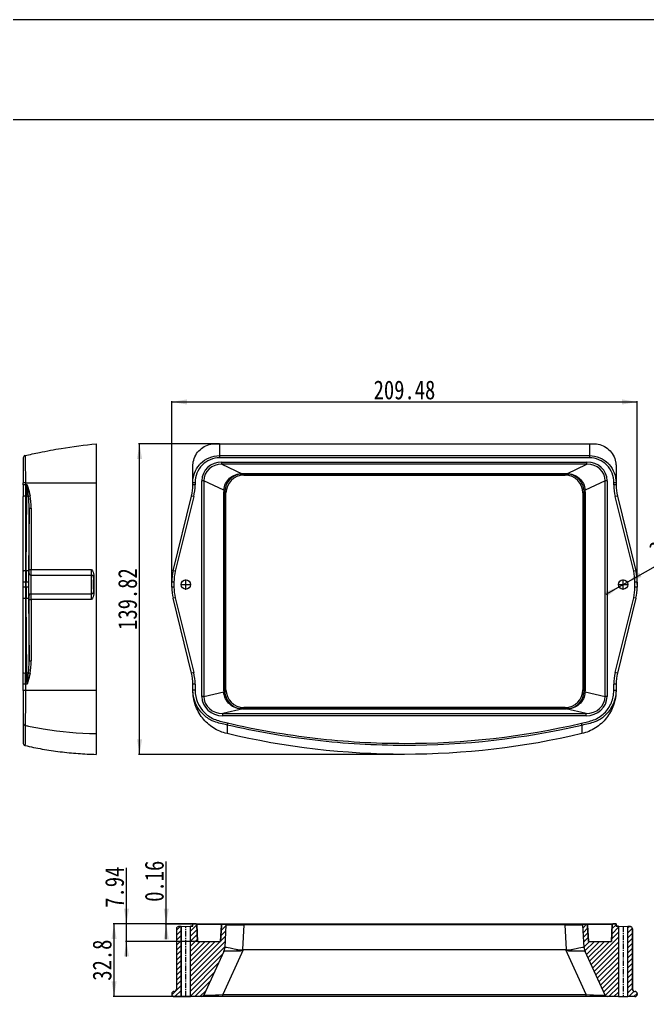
# Model space of a CAD drawing. Header units: millimetres. Extents: x 5476 to 6812, y 642 to 1586.
# Drawn here: x 5708.3 to 5990.8, y 1145.4 to 1586.4 of the extents above; entities that cross this region are included whole.
import ezdxf

# ---------------------------------------------------------------- set-up
doc = ezdxf.new("R2010")
doc.units = ezdxf.units.MM
doc.header["$LTSCALE"] = 0.1
doc.linetypes.add('CENTER', pattern=[0.6, 0.375, -0.075, 0.075, -0.075])
doc.layers.get('0').update_dxf_attribs({"lineweight": 18})
doc.layers.add('ZG02B_00-15KDXF_CONTINUOUS_LINE', color=7, linetype='Continuous', lineweight=18)
doc.layers.add('尺寸标注', color=3, linetype='Continuous', lineweight=9)
doc.styles.get("Standard").update_dxf_attribs({"font": 'txt', "width": 0.8})
doc.dimstyles.new('3.5', dxfattribs={"dimscale": 0.85, "dimtxt": 5, "dimasz": 4, "dimexe": 0.5, "dimexo": 0, "dimgap": 1.2, "dimtad": 1, "dimzin": 0, "dimdsep": 46, "dimtxsty": 'Standard', "dimcen": 0, "dimdle": 8, "dimclrd": 256, "dimclre": 256, "dimclrt": 256, "dimadec": 1, "dimazin": 0, "dimtfac": 1, "dimtmove": 0, "dimatfit": 0, "dimfxl": 0, "dimtolj": 1, "dimtzin": 0, "dimarcsym": 0})
doc.dimstyles.new('ISO-25$3', dxfattribs={"dimscale": 0.85, "dimtxt": 2.5, "dimasz": 2, "dimexe": 0.7, "dimexo": 0, "dimgap": 0.5, "dimtad": 1, "dimtoh": 1, "dimzin": 0, "dimdsep": 46, "dimtxsty": 'Standard', "dimcen": 0, "dimdle": 4, "dimclrd": 256, "dimclre": 256, "dimclrt": 256, "dimadec": 1, "dimazin": 0, "dimtfac": 1, "dimtofl": 0, "dimtmove": 0, "dimatfit": 0, "dimfxl": 0, "dimtolj": 1, "dimtzin": 0, "dimarcsym": 0})

# ---------------------------------------------------------------- blocks, each defined once
blk = doc.blocks.new('*X31')
at = {"layer": '尺寸标注', "linetype": 'Continuous', "ltscale": 20}
for points in [[(5750.79, 1179.43), (5749.65, 1172.63), (5751.92, 1172.63)], [(5750.79, 1146.63), (5749.65, 1153.43), (5751.92, 1153.43)]]:
    blk.add_hatch(color=256, dxfattribs=at).paths.add_polyline_path(points, flags=0)
for p, q in [((5787.75, 1179.43), (5750.36, 1179.43)), ((5750.79, 1146.63), (5750.79, 1179.43)), ((5785.18, 1146.63), (5750.36, 1146.63))]:
    blk.add_line(p, q, dxfattribs=at)
at = {"layer": '尺寸标注', "ltscale": 20, "insert": (5745.43, 1163.03), "char_height": 8.5, "width": 35.3268, "attachment_point": 5, "rotation": 90}
blk.add_mtext('32.8', dxfattribs=at)
blk = doc.blocks.new('*X32')
at = {"layer": '尺寸标注', "linetype": 'Continuous', "ltscale": 20}
for points in [[(5756.37, 1179.43), (5755.24, 1186.23), (5757.5, 1186.23)], [(5756.37, 1171.48), (5755.24, 1164.68), (5757.5, 1164.68)]]:
    blk.add_hatch(color=256, dxfattribs=at).paths.add_polyline_path(points, flags=0)
for p, q in [((5756.37, 1164.68), (5756.37, 1204.64)), ((5787.75, 1179.43), (5755.94, 1179.43)), ((5788.33, 1171.48), (5755.94, 1171.48))]:
    blk.add_line(p, q, dxfattribs=at)
at = {"layer": '尺寸标注', "ltscale": 20, "insert": (5751.01, 1195.86), "char_height": 8.5, "width": 35.1402, "attachment_point": 5, "rotation": 90}
blk.add_mtext('7.94', dxfattribs=at)
blk = doc.blocks.new('*X33')
at = {"layer": '尺寸标注', "linetype": 'Continuous', "ltscale": 20}
for points in [[(5774.26, 1179.43), (5773.13, 1186.23), (5775.4, 1186.23)], [(5774.26, 1179.27), (5773.13, 1172.47), (5775.4, 1172.47)]]:
    blk.add_hatch(color=256, dxfattribs=at).paths.add_polyline_path(points, flags=0)
for p, q in [((5774.26, 1172.47), (5774.26, 1207.39)), ((5787.75, 1179.43), (5773.84, 1179.43)), ((5800.85, 1179.27), (5773.84, 1179.27))]:
    blk.add_line(p, q, dxfattribs=at)
at = {"layer": '尺寸标注', "ltscale": 20, "insert": (5768.91, 1198.56), "char_height": 8.5, "width": 35.3165, "attachment_point": 5, "rotation": 90}
blk.add_mtext('0.16', dxfattribs=at)
blk = doc.blocks.new('*X34')
at = {"layer": '尺寸标注', "linetype": 'Continuous', "ltscale": 20}
for points in [[(5776.73, 1414.32), (5783.53, 1415.45), (5783.53, 1413.18)], [(5986.22, 1414.32), (5979.42, 1415.45), (5979.42, 1413.18)]]:
    blk.add_hatch(color=256, dxfattribs=at).paths.add_polyline_path(points, flags=0)
for p, q in [((5776.73, 1332.11), (5776.73, 1414.74)), ((5776.73, 1414.32), (5986.22, 1414.32)), ((5986.22, 1332.11), (5986.22, 1414.74))]:
    blk.add_line(p, q, dxfattribs=at)
at = {"layer": '尺寸标注', "ltscale": 20, "insert": (5881.47, 1419.67), "char_height": 8.5, "width": 56.7012, "attachment_point": 5}
blk.add_mtext('209.48', dxfattribs=at)
blk = doc.blocks.new('*X35')
at = {"layer": '尺寸标注', "linetype": 'Continuous', "ltscale": 20}
for points in [[(5762.24, 1395.49), (5761.11, 1388.69), (5763.37, 1388.69)], [(5762.24, 1255.67), (5761.11, 1262.47), (5763.37, 1262.47)]]:
    blk.add_hatch(color=256, dxfattribs=at).paths.add_polyline_path(points, flags=0)
for p, q in [((5798.25, 1395.49), (5761.81, 1395.49)), ((5762.24, 1255.67), (5762.24, 1395.49)), ((5881.47, 1255.67), (5761.81, 1255.67))]:
    blk.add_line(p, q, dxfattribs=at)
at = {"layer": '尺寸标注', "ltscale": 20, "insert": (5756.88, 1325.58), "char_height": 8.5, "width": 55.022, "attachment_point": 5, "rotation": 90}
blk.add_mtext('139.82', dxfattribs=at)
blk = doc.blocks.new('*X36')
at = {"layer": '尺寸标注', "linetype": 'Continuous', "ltscale": 20}
for points in [[(5981.69, 1333.15), (5988.16, 1335.53), (5987.04, 1337.5)], [(5978.04, 1331.07), (5972.69, 1326.72), (5971.57, 1328.69)]]:
    blk.add_hatch(color=256, dxfattribs=at).paths.add_polyline_path(points, flags=0)
blk.add_line((6021.03, 1355.53), (5972.13, 1327.71), dxfattribs=at)
at = {"layer": '尺寸标注', "ltscale": 20, "insert": (6005.98, 1353.41), "char_height": 8.5, "width": 56.5146, "attachment_point": 5, "rotation": 29.6355}
blk.add_mtext('2-%%C4.2', dxfattribs=at)

msp = doc.modelspace()

# ---------------------------------------------------------------- hatches: boundary and pattern name
at = {"layer": 'ZG02B_00-15KDXF_CONTINUOUS_LINE', "linetype": 'Continuous'}
h = msp.add_hatch(dxfattribs=at)
h.set_pattern_fill('ANSI31', color=2, scale=0.5, style=0)
edge = h.paths.add_edge_path(flags=0)
edge.add_line((5800.171, 1166.905), (5791.197, 1147.215))
edge.add_ellipse((5790.287, 1147.629), major_axis=(0, 1), ratio=1, start_angle=180, end_angle=245.5)
edge.add_line((5790.287, 1146.629), (5785.179, 1146.629))
edge.add_line((5785.179, 1146.629), (5785.179, 1178.332))
edge.add_line((5785.179, 1178.332), (5786.253, 1178.369))
edge.add_line((5786.253, 1178.369), (5786.253, 1179.427))
edge.add_line((5786.253, 1179.427), (5787.753, 1179.427))
edge.add_line((5787.753, 1179.427), (5788.064, 1179.128))
edge.add_line((5788.064, 1179.128), (5788.331, 1171.484))
edge.add_line((5788.331, 1171.484), (5798.721, 1171.484))
edge.add_line((5798.721, 1171.484), (5799.103, 1178.769))
edge.add_line((5799.103, 1178.769), (5799.629, 1179.269))
edge.add_line((5799.629, 1179.269), (5800.851, 1179.269))
edge.add_ellipse((5800.851, 1178.969), major_axis=(0, 0.3), ratio=1, start_angle=267, end_angle=360)
edge.add_line((5801.15, 1178.953), (5800.614, 1168.717))
edge.add_ellipse((5795.621, 1168.978), major_axis=(0, 5), ratio=1, start_angle=245.5, end_angle=267)
edge = h.paths.add_edge_path(flags=0)
edge.add_line((5981.967, 1178.185), (5983.134, 1178.144))
edge.add_ellipse((5983.099, 1177.145), major_axis=(0, 1), ratio=1, start_angle=270, end_angle=358)
edge.add_line((5984.099, 1177.145), (5984.099, 1149.981))
edge.add_arc((5985.099, 1149.981), 1, 180, 268)
edge.add_line((5985.064, 1148.982), (5985.25, 1148.976))
edge.add_ellipse((5985.215, 1147.976), major_axis=(0, 1), ratio=1, start_angle=270, end_angle=358)
edge.add_line((5986.215, 1147.976), (5986.215, 1147.629))
edge.add_ellipse((5985.215, 1147.629), major_axis=(0, 1), ratio=1, start_angle=180, end_angle=270)
edge.add_line((5985.215, 1146.629), (5981.967, 1146.629))
edge.add_line((5981.967, 1146.629), (5981.967, 1178.185))
edge = h.paths.add_edge_path(flags=0)
edge.add_line((5776.731, 1147.976), (5776.731, 1147.629))
edge.add_arc((5777.731, 1147.629), 1, 180, 270)
edge.add_line((5777.731, 1146.629), (5780.979, 1146.629))
edge.add_line((5780.979, 1146.629), (5780.979, 1178.185))
edge.add_line((5780.979, 1178.185), (5779.812, 1178.144))
edge.add_arc((5779.847, 1177.145), 1, 92, 180)
edge.add_line((5778.847, 1177.145), (5778.847, 1149.981))
edge.add_ellipse((5777.847, 1149.981), major_axis=(0, 1), ratio=1, start_angle=182, end_angle=270)
edge.add_line((5777.882, 1148.982), (5777.696, 1148.976))
edge.add_arc((5777.731, 1147.976), 1, 92, 180)
edge = h.paths.add_edge_path(flags=0)
edge.add_line((5962.096, 1179.269), (5963.318, 1179.269))
edge.add_line((5963.318, 1179.269), (5963.844, 1178.769))
edge.add_line((5963.844, 1178.769), (5964.226, 1171.484))
edge.add_line((5964.226, 1171.484), (5974.616, 1171.484))
edge.add_line((5974.616, 1171.484), (5974.883, 1179.128))
edge.add_line((5974.883, 1179.128), (5975.193, 1179.427))
edge.add_line((5975.193, 1179.427), (5976.693, 1179.427))
edge.add_line((5976.693, 1179.427), (5976.693, 1178.369))
edge.add_line((5976.693, 1178.369), (5977.767, 1178.332))
edge.add_line((5977.767, 1178.332), (5977.767, 1146.629))
edge.add_line((5977.767, 1146.629), (5972.659, 1146.629))
edge.add_ellipse((5972.659, 1147.629), major_axis=(0, 1), ratio=1, start_angle=114.5, end_angle=180)
edge.add_line((5971.749, 1147.215), (5962.776, 1166.905))
edge.add_ellipse((5967.326, 1168.978), major_axis=(0, 5), ratio=1, start_angle=93, end_angle=114.5)
edge.add_line((5962.333, 1168.717), (5961.796, 1178.953))
edge.add_ellipse((5962.096, 1178.969), major_axis=(0, 0.3), ratio=1, start_angle=0, end_angle=93)

# ---------------------------------------------------------------- linework, layer by layer
at = {"color": 7, "linetype": 'Continuous'}
for p, q in [((5476.187, 1586.433), (6812.418, 1586.433)), ((5521.178, 1541.442), (6767.427, 1541.442))]:
    msp.add_line(p, q, dxfattribs=at)
at = {"layer": 'ZG02B_00-15KDXF_CONTINUOUS_LINE', "color": 7, "linetype": 'Continuous'}
for p, q in [((5742.713, 1395.494), (5742.713, 1377.956)), ((5798.253, 1395.491), (5964.693, 1395.491)), ((5798.253, 1395.491), (5798.253, 1393.404)), ((5964.693, 1395.491), (5964.693, 1393.404)), ((5798.253, 1393.404), (5798.253, 1391.585)), ((5798.253, 1391.585), (5798.253, 1390.139)), ((5798.253, 1390.139), (5964.693, 1390.139)), ((5798.253, 1390.139), (5798.253, 1389.165)), ((5964.693, 1393.404), (5964.693, 1391.585)), ((5964.693, 1391.585), (5964.693, 1390.139)), ((5709.915, 1389.165), (5709.915, 1377.956)), ((5964.691, 1389.165), (5798.253, 1389.165)), ((5799.325, 1387.231), (5963.622, 1387.231)), ((5799.325, 1386.253), (5799.325, 1387.231)), ((5799.325, 1386.253), (5808.425, 1382.009)), ((5963.622, 1386.253), (5799.325, 1386.253)), ((5954.522, 1382.009), (5963.622, 1386.253)), ((5963.622, 1386.253), (5963.622, 1387.231)), ((5808.574, 1382.01), (5808.574, 1381.907)), ((5808.574, 1382.01), (5954.373, 1382.01)), ((5808.574, 1381.907), (5809.139, 1381.342)), ((5954.373, 1381.907), (5808.574, 1381.907)), ((5809.139, 1381.341), (5809.139, 1381.342)), ((5809.139, 1381.342), (5953.807, 1381.342)), ((5809.139, 1381.341), (5953.807, 1381.341)), ((5953.807, 1381.342), (5954.373, 1381.907)), ((5953.807, 1381.341), (5953.807, 1381.342)), ((5954.373, 1382.01), (5954.373, 1381.907)), ((5709.915, 1377.001), (5709.915, 1377.956)), ((5709.915, 1377.001), (5709.915, 1371.696)), ((5710.915, 1377.001), (5709.915, 1377.001)), ((5710.915, 1377.956), (5710.915, 1377.001)), ((5710.915, 1377.001), (5710.915, 1371.935)), ((5711.594, 1377.001), (5710.915, 1377.001)), ((5742.713, 1377.956), (5742.713, 1284.459)), ((5786.253, 1377.001), (5786.253, 1377.956)), ((5787.253, 1377.001), (5786.253, 1377.001)), ((5787.253, 1377.956), (5787.253, 1377.001)), ((5790.287, 1281.719), (5790.287, 1378.823)), ((5791.197, 1378.823), (5790.287, 1378.823)), ((5791.197, 1378.823), (5791.197, 1281.719)), ((5800.194, 1374.627), (5791.197, 1378.823)), ((5971.749, 1378.823), (5962.752, 1374.627)), ((5971.749, 1281.719), (5971.749, 1378.823)), ((5972.659, 1378.823), (5971.749, 1378.823)), ((5972.659, 1378.823), (5972.659, 1281.719)), ((5975.693, 1377.001), (5975.693, 1377.956)), ((5976.693, 1377.001), (5975.693, 1377.001)), ((5976.693, 1377.956), (5976.693, 1377.001)), ((5710.915, 1371.935), (5710.915, 1338.309)), ((5711.572, 1371.935), (5710.915, 1371.935)), ((5711.282, 1338.309), (5711.572, 1371.935)), ((5712.289, 1371.857), (5713.006, 1372.018)), ((5777.347, 1338.309), (5785.638, 1371.935)), ((5786.609, 1371.696), (5785.638, 1371.935)), ((5800.171, 1284.222), (5800.171, 1373.889)), ((5800.614, 1373.889), (5800.171, 1373.889)), ((5800.614, 1373.889), (5800.614, 1284.222)), ((5801.15, 1373.353), (5800.614, 1373.889)), ((5801.15, 1284.759), (5801.15, 1373.353)), ((5801.15, 1373.353), (5801.151, 1373.353)), ((5801.151, 1284.759), (5801.151, 1373.353)), ((5962.333, 1373.889), (5961.796, 1373.353)), ((5961.796, 1373.353), (5961.796, 1284.759)), ((5961.796, 1373.353), (5961.796, 1284.759)), ((5961.796, 1373.353), (5961.796, 1373.353)), ((5962.333, 1284.222), (5962.333, 1373.889)), ((5962.776, 1373.889), (5962.333, 1373.889)), ((5962.776, 1373.889), (5962.776, 1284.222)), ((5977.309, 1371.935), (5976.338, 1371.696)), ((5977.309, 1371.935), (5985.6, 1338.309)), ((5709.915, 1338.07), (5709.915, 1371.696)), ((5786.609, 1371.696), (5778.318, 1338.07)), ((5984.629, 1338.07), (5976.338, 1371.696)), ((5712.526, 1366.481), (5712.281, 1338.07)), ((5712.526, 1338.843), (5712.526, 1366.481)), ((5712.526, 1366.481), (5713.526, 1366.481)), ((5713.526, 1366.481), (5713.526, 1338.843)), ((5709.915, 1333.243), (5709.915, 1338.07)), ((5710.915, 1338.309), (5710.915, 1333.243)), ((5710.915, 1338.309), (5711.282, 1338.309)), ((5712.45, 1337.343), (5712.474, 1337.343)), ((5712.526, 1338.843), (5713.526, 1338.843)), ((5713.526, 1338.843), (5740.689, 1338.843)), ((5778.318, 1338.07), (5777.347, 1338.309)), ((5985.6, 1338.309), (5984.629, 1338.07)), ((5709.915, 1330.978), (5709.915, 1333.243)), ((5710.915, 1333.243), (5709.915, 1333.243)), ((5710.915, 1333.243), (5710.915, 1330.978)), ((5711.262, 1333.243), (5710.915, 1333.243)), ((5711.262, 1330.978), (5711.262, 1333.243)), ((5712.261, 1333.243), (5711.262, 1333.243)), ((5712.261, 1333.243), (5712.261, 1330.978)), ((5713.45, 1336.343), (5740.543, 1336.343)), ((5740.543, 1336.343), (5740.567, 1336.343)), ((5741.566, 1335.343), (5741.543, 1335.343)), ((5741.655, 1336.429), (5741.655, 1327.792)), ((5776.731, 1330.978), (5776.731, 1333.243)), ((5777.731, 1333.243), (5776.731, 1333.243)), ((5777.731, 1333.243), (5777.731, 1330.978)), ((5985.215, 1330.978), (5985.215, 1333.243)), ((5986.215, 1333.243), (5985.215, 1333.243)), ((5986.215, 1333.243), (5986.215, 1330.978)), ((5709.915, 1326.151), (5709.915, 1330.978)), ((5710.915, 1330.978), (5709.915, 1330.978)), ((5710.915, 1330.978), (5710.915, 1325.912)), ((5710.915, 1330.978), (5711.262, 1330.978)), ((5712.261, 1330.978), (5711.262, 1330.978)), ((5713.45, 1327.879), (5740.543, 1327.879)), ((5740.567, 1327.879), (5740.543, 1327.879)), ((5741.543, 1328.879), (5741.566, 1328.879)), ((5777.731, 1330.978), (5776.731, 1330.978)), ((5986.215, 1330.978), (5985.215, 1330.978)), ((5709.915, 1292.526), (5709.915, 1326.151)), ((5710.915, 1325.912), (5710.915, 1292.286)), ((5711.282, 1325.912), (5710.915, 1325.912)), ((5711.572, 1292.286), (5711.282, 1325.912)), ((5712.281, 1326.151), (5712.526, 1297.74)), ((5712.474, 1326.879), (5712.45, 1326.879)), ((5712.526, 1297.74), (5712.526, 1325.379)), ((5712.526, 1325.379), (5713.526, 1325.379)), ((5740.689, 1325.379), (5713.526, 1325.379)), ((5713.526, 1325.379), (5713.526, 1297.74)), ((5778.318, 1326.151), (5777.347, 1325.912)), ((5785.638, 1292.286), (5777.347, 1325.912)), ((5778.318, 1326.151), (5786.609, 1292.526)), ((5976.338, 1292.526), (5984.629, 1326.151)), ((5985.6, 1325.912), (5977.309, 1292.286)), ((5985.6, 1325.912), (5984.629, 1326.151)), ((5712.526, 1297.74), (5713.526, 1297.74)), ((5709.915, 1287.22), (5709.915, 1292.526)), ((5712.289, 1292.365), (5713.006, 1292.204)), ((5786.609, 1292.526), (5785.638, 1292.286)), ((5977.309, 1292.286), (5976.338, 1292.526)), ((5710.915, 1287.22), (5710.915, 1292.286)), ((5710.915, 1292.286), (5711.572, 1292.286)), ((5709.915, 1284.459), (5709.915, 1287.22)), ((5710.915, 1287.22), (5709.915, 1287.22)), ((5709.915, 1284.459), (5709.915, 1269.676)), ((5710.915, 1287.22), (5710.915, 1284.459)), ((5711.594, 1287.22), (5710.915, 1287.22)), ((5742.713, 1284.459), (5742.713, 1264.997)), ((5786.253, 1284.576), (5786.253, 1287.22)), ((5787.253, 1287.22), (5786.253, 1287.22)), ((5787.253, 1287.22), (5787.253, 1284.576)), ((5791.197, 1281.719), (5800.179, 1283.79)), ((5800.614, 1284.222), (5800.171, 1284.222)), ((5800.614, 1284.222), (5801.15, 1284.759)), ((5801.15, 1284.759), (5801.151, 1284.759)), ((5961.796, 1284.759), (5962.333, 1284.222)), ((5961.796, 1284.759), (5961.796, 1284.759)), ((5962.776, 1284.222), (5962.333, 1284.222)), ((5962.768, 1283.79), (5971.749, 1281.719)), ((5975.693, 1284.459), (5975.693, 1287.22)), ((5976.693, 1287.22), (5975.693, 1287.22)), ((5976.693, 1287.22), (5976.693, 1284.459)), ((5791.197, 1281.719), (5790.287, 1281.719)), ((5972.659, 1281.719), (5971.749, 1281.719)), ((5808.915, 1276.17), (5799.749, 1274.056)), ((5809.139, 1276.77), (5808.557, 1276.187)), ((5808.915, 1276.191), (5954.031, 1276.191)), ((5808.915, 1276.191), (5808.915, 1276.17)), ((5954.031, 1276.17), (5808.915, 1276.17)), ((5953.807, 1276.77), (5809.139, 1276.77)), ((5953.807, 1276.77), (5809.139, 1276.77)), ((5809.139, 1276.77), (5809.139, 1276.77)), ((5954.39, 1276.187), (5953.807, 1276.77)), ((5953.807, 1276.77), (5953.807, 1276.77)), ((5954.031, 1276.191), (5954.031, 1276.17)), ((5963.198, 1274.056), (5954.031, 1276.17)), ((5799.749, 1274.056), (5963.198, 1274.056)), ((5799.749, 1273.062), (5799.749, 1274.056)), ((5963.198, 1273.062), (5799.749, 1273.062)), ((5963.198, 1273.062), (5963.198, 1274.056)), ((5709.915, 1269.676), (5709.915, 1260.621)), ((5801.642, 1268.88), (5801.642, 1268.547)), ((5801.642, 1268.547), (5801.642, 1267.141)), ((5801.642, 1267.141), (5801.642, 1264.997)), ((5961.304, 1268.724), (5961.304, 1268.399)), ((5961.304, 1268.399), (5961.304, 1267.14)), ((5961.304, 1267.14), (5961.304, 1264.997)), ((5742.713, 1264.997), (5742.713, 1255.669)), ((5780.979, 1178.185), (5779.812, 1178.144)), ((5780.979, 1178.185), (5779.812, 1178.144)), ((5780.979, 1178.185), (5785.179, 1178.332)), ((5780.979, 1178.185), (5780.979, 1146.629)), ((5780.979, 1146.629), (5780.979, 1178.185)), ((5786.253, 1178.369), (5785.179, 1178.332)), ((5785.179, 1178.332), (5786.253, 1178.369)), ((5785.179, 1146.629), (5785.179, 1178.332)), ((5785.179, 1146.629), (5785.179, 1178.332)), ((5786.253, 1178.369), (5786.253, 1179.427)), ((5787.753, 1179.427), (5786.253, 1179.427)), ((5786.253, 1178.369), (5786.253, 1179.427)), ((5786.253, 1179.427), (5787.753, 1179.427)), ((5788.064, 1179.128), (5787.753, 1179.427)), ((5787.753, 1179.427), (5788.064, 1179.128)), ((5788.331, 1171.484), (5788.064, 1179.128)), ((5788.064, 1179.128), (5788.331, 1171.484)), ((5799.103, 1178.769), (5798.721, 1171.484)), ((5798.721, 1171.484), (5799.103, 1178.769)), ((5799.629, 1179.269), (5799.103, 1178.769)), ((5799.103, 1178.769), (5799.629, 1179.269)), ((5800.851, 1179.269), (5799.629, 1179.269)), ((5799.629, 1179.269), (5800.851, 1179.269)), ((5801.15, 1178.953), (5800.614, 1168.717)), ((5801.15, 1178.953), (5800.614, 1168.717)), ((5800.851, 1179.269), (5809.139, 1179.269)), ((5809.139, 1178.953), (5808.557, 1167.834)), ((5809.139, 1179.269), (5809.139, 1178.953)), ((5809.139, 1179.269), (5953.807, 1179.269)), ((5953.807, 1178.953), (5809.139, 1178.953)), ((5953.807, 1179.269), (5953.807, 1178.953)), ((5953.807, 1179.269), (5962.096, 1179.269)), ((5954.39, 1167.834), (5953.807, 1178.953)), ((5962.333, 1168.717), (5961.796, 1178.953)), ((5962.333, 1168.717), (5961.796, 1178.953)), ((5963.318, 1179.269), (5962.096, 1179.269)), ((5962.096, 1179.269), (5963.318, 1179.269)), ((5963.844, 1178.769), (5963.318, 1179.269)), ((5963.318, 1179.269), (5963.844, 1178.769)), ((5964.226, 1171.484), (5963.844, 1178.769)), ((5963.844, 1178.769), (5964.226, 1171.484)), ((5974.883, 1179.128), (5974.616, 1171.484)), ((5974.616, 1171.484), (5974.883, 1179.128)), ((5975.193, 1179.427), (5974.883, 1179.128)), ((5974.883, 1179.128), (5975.193, 1179.427)), ((5976.693, 1179.427), (5975.193, 1179.427)), ((5975.193, 1179.427), (5976.693, 1179.427)), ((5976.693, 1179.427), (5976.693, 1178.369)), ((5976.693, 1179.427), (5976.693, 1178.369)), ((5977.767, 1178.332), (5976.693, 1178.369)), ((5976.693, 1178.369), (5977.767, 1178.332)), ((5977.767, 1178.332), (5977.767, 1146.629)), ((5977.767, 1178.332), (5981.967, 1178.185)), ((5977.767, 1178.332), (5977.767, 1146.629)), ((5983.134, 1178.144), (5981.967, 1178.185)), ((5981.967, 1146.629), (5981.967, 1178.185)), ((5981.967, 1178.185), (5983.134, 1178.144)), ((5981.967, 1146.629), (5981.967, 1178.185)), ((5778.847, 1177.145), (5778.847, 1149.981)), ((5778.847, 1177.145), (5778.847, 1149.981)), ((5984.099, 1149.981), (5984.099, 1177.145)), ((5984.099, 1177.145), (5984.099, 1149.981)), ((5788.331, 1171.484), (5798.721, 1171.484)), ((5788.331, 1171.484), (5798.721, 1171.484)), ((5964.226, 1171.484), (5974.616, 1171.484)), ((5964.226, 1171.484), (5974.616, 1171.484)), ((5800.171, 1166.905), (5791.197, 1147.215)), ((5800.171, 1166.905), (5791.197, 1147.215)), ((5808.915, 1167.638), (5799.749, 1147.525)), ((5808.915, 1167.899), (5954.031, 1167.899)), ((5808.915, 1167.899), (5808.915, 1167.638)), ((5954.031, 1167.638), (5808.915, 1167.638)), ((5954.031, 1167.899), (5954.031, 1167.638)), ((5963.198, 1147.525), (5954.031, 1167.638)), ((5971.749, 1147.215), (5962.776, 1166.905)), ((5971.749, 1147.215), (5962.776, 1166.905)), ((5776.731, 1147.976), (5776.731, 1147.629)), ((5776.731, 1147.976), (5776.731, 1147.629)), ((5777.696, 1148.976), (5777.882, 1148.982)), ((5777.882, 1148.982), (5777.696, 1148.976)), ((5799.749, 1147.525), (5963.198, 1147.525)), ((5799.749, 1146.629), (5799.749, 1147.525)), ((5963.198, 1146.629), (5963.198, 1147.525)), ((5985.064, 1148.982), (5985.25, 1148.976)), ((5985.064, 1148.982), (5985.25, 1148.976)), ((5986.215, 1147.629), (5986.215, 1147.976)), ((5986.215, 1147.976), (5986.215, 1147.629)), ((5780.979, 1146.629), (5777.731, 1146.629)), ((5777.731, 1146.629), (5780.979, 1146.629)), ((5780.979, 1146.629), (5785.179, 1146.629)), ((5790.287, 1146.629), (5785.179, 1146.629)), ((5790.287, 1146.629), (5785.179, 1146.629)), ((5799.749, 1146.629), (5790.287, 1146.629)), ((5963.198, 1146.629), (5799.749, 1146.629)), ((5972.659, 1146.629), (5963.198, 1146.629)), ((5977.767, 1146.629), (5972.659, 1146.629)), ((5977.767, 1146.629), (5972.659, 1146.629)), ((5977.767, 1146.629), (5981.967, 1146.629)), ((5985.215, 1146.629), (5981.967, 1146.629)), ((5985.215, 1146.629), (5981.967, 1146.629))]:
    msp.add_line(p, q, dxfattribs=at)
at = {"layer": 'ZG02B_00-15KDXF_CONTINUOUS_LINE', "color": 1, "linetype": 'CENTER', "ltscale": 21.336}
for p, q in [((5780.769, 1332.111), (5785.389, 1332.111)), ((5783.079, 1329.801), (5783.079, 1334.421)), ((5977.557, 1332.111), (5982.177, 1332.111)), ((5979.867, 1329.801), (5979.867, 1334.421))]:
    msp.add_line(p, q, dxfattribs=at)
at = {"layer": 'ZG02B_00-15KDXF_CONTINUOUS_LINE', "color": 1, "linetype": 'CENTER', "ltscale": 64.270454}
for p, q in [((5783.079, 1146.629), (5783.079, 1178.259)), ((5979.867, 1178.259), (5979.867, 1146.629))]:
    msp.add_line(p, q, dxfattribs=at)
at = {"layer": 'ZG02B_00-15KDXF_CONTINUOUS_LINE', "color": 7, "linetype": 'Continuous'}
for centre in [(5783.079, 1332.111), (5979.867, 1332.111)]:
    msp.add_circle(centre, 2.1, dxfattribs=at)
for centre, radius, start, end in [((5765.093, 1377.001), 21.16, 346.14858, 360), ((5765.093, 1377.001), 22.16, 346.14858, 0), ((5997.853, 1377.001), 22.16, 180, 193.85142), ((5997.853, 1377.001), 21.16, 180, 193.85142), ((5797.891, 1333.243), 21.16, 166.14858, 180), ((5797.891, 1333.243), 20.16, 166.14858, 180), ((5965.055, 1333.243), 20.16, 0, 13.85142), ((5965.055, 1333.243), 21.16, 0, 13.85142), ((5797.891, 1330.978), 21.16, 180, 193.85142), ((5797.891, 1330.978), 20.16, 180, 193.85142), ((5965.055, 1330.978), 20.16, 346.14858, 0), ((5965.055, 1330.978), 21.16, 346.14858, 0), ((5765.093, 1287.22), 22.16, 0, 13.85142), ((5997.853, 1287.22), 22.16, 166.14858, 180), ((5765.093, 1287.22), 21.16, 0, 13.85142), ((5997.853, 1287.22), 21.16, 166.14858, 180), ((5710.915, 1260.625), 1, 180.00001, 256.94014), ((5779.847, 1177.145), 1, 92, 180), ((5779.847, 1177.145), 1, 92, 180), ((5800.851, 1178.969), 0.3, 357, 90), ((5800.851, 1178.969), 0.3, 357, 90), ((5962.096, 1178.969), 0.3, 90, 183), ((5962.096, 1178.969), 0.3, 90, 183), ((5983.099, 1177.145), 1, 0, 88), ((5983.099, 1177.145), 1, 0, 88), ((5795.621, 1168.978), 5, 335.5, 357), ((5795.621, 1168.978), 5, 335.5, 357), ((5967.326, 1168.978), 5, 183, 204.5), ((5967.326, 1168.978), 5, 183, 204.5), ((5777.731, 1147.976), 1, 92, 180), ((5777.731, 1147.976), 1, 92, 180), ((5777.731, 1147.629), 1, 180, 270), ((5777.731, 1147.629), 1, 180, 270), ((5777.847, 1149.981), 1, 272, 0), ((5777.847, 1149.981), 1, 272, 0), ((5790.287, 1147.629), 1, 270, 335.5), ((5790.287, 1147.629), 1, 270, 335.5), ((5972.659, 1147.629), 1, 204.5, 270), ((5972.659, 1147.629), 1, 204.5, 270), ((5985.099, 1149.981), 1, 180, 268), ((5985.099, 1149.981), 1, 180, 268), ((5985.215, 1147.629), 1, 270, 360), ((5985.215, 1147.629), 1, 270, 360), ((5985.215, 1147.976), 1, 0, 88), ((5985.215, 1147.976), 1, 0, 88)]:
    msp.add_arc(centre, radius, start, end, dxfattribs=at)
for centre, major_axis, ratio, start_param, end_param in [((5800.178, 1378.03), (-9.13, 4.258), 0.8934033, 5.1935308, 6.6780004), ((5800.178, 1378.03), (-8.32, 3.881), 0.8714185, 5.1935308, 6.6780004), ((5962.769, 1378.03), (9.13, 4.258), 0.8934033, 5.8883703, 7.3728398), ((5962.769, 1378.03), (8.32, 3.881), 0.8714185, 5.8883703, 7.3728398), ((5809.162, 1373.33), (-5.674, 5.674), 0.9970604, 5.4991567, 7.0672139), ((5812.87, 1364.732), (-8.22, 16.377), 0.6698454, 5.9588295, 5.9702997), ((5808.425, 1386.899), (-0.076, 4.999), 0.0717043, 2.9316046, 3.0885), ((5812.87, 1369.623), (-6.422, 11.77), 0.5480507, 5.9915099, 6.0029801), ((5953.785, 1373.33), (5.674, 5.674), 0.9970604, 5.4991567, 7.0672139), ((5950.077, 1364.732), (8.22, 16.377), 0.6698415, 0.3128799, 0.3243501), ((5950.077, 1369.623), (6.422, 11.77), 0.5480519, 0.2802065, 0.2916767), ((5954.522, 1386.899), (0.076, 4.999), 0.0717043, 3.1946854, 3.3515807), ((5710.82, 1377.001), (0, 21.16), 0.0365711, 4.4706361, 4.712389), ((5710.915, 1371.696), (1, 0), 0.2394049, 1.5707963, 3.1415927), ((5711.572, 1371.696), (1, -0.009), 0.2393965, 0.7727276, 1.5728577), ((5711.524, 1366.198), (-0.07, -8.115), 0.1232294, 1.6067488, 2.3435239), ((5711.524, 1366.198), (-0.072, -8.354), 0.2393965, 1.6067488, 2.3435239), ((5814.88, 1372.162), (-13.731, 6.281), 0.8398862, 0.3098891, 0.3668001), ((5795.645, 1374.627), (-4.99, 0.324), 0.140626, 3.1973958, 3.5737772), ((5810.33, 1372.162), (-9.126, 4.386), 0.7602663, 0.2948198, 0.3517308), ((5967.302, 1374.627), (4.99, 0.324), 0.140626, 2.7094081, 3.0857895), ((5952.617, 1372.162), (9.126, 4.386), 0.7602663, 5.9314545, 5.9883655), ((5948.067, 1372.162), (13.731, 6.281), 0.8398862, 5.9163852, 5.9732962), ((5710.915, 1338.07), (1, 0), 0.2394049, 1.5707963, 3.1415927), ((5711.966, 1333.243), (0, 21.16), 0.0332704, 1.3290435, 1.5707963), ((5711.282, 1338.07), (1, -0.009), 0.2393965, 0.0359524, 1.5728577), ((5712.965, 1333.243), (0, 20.16), 0.0349208, 1.3290435, 1.5707963), ((5712.45, 1332.111), (0, 5.232), 0.0349208, 0.3787583, 2.8406872), ((5712.45, 1332.111), (0, 5.232), 0.0349208, 0, 0.3787583), ((5713.45, 1337.343), (0, -1), 0.9993908, 4.712389, 6.2831853), ((5712.474, 1338.843), (0, 1.5), 0.0349208, 3.1415927, 4.712389), ((5713.473, 1337.343), (0, -1), 0.9993908, 4.712389, 6.2831853), ((5713.473, 1338.843), (0, 2.5), 0.0209525, 3.1415927, 4.712389), ((5740.567, 1338.843), (0, 2.5), 0.0488891, 3.1415927, 4.712389), ((5713.45, 1332.111), (0, 4.232), 0.0431724, 0, 3.1415927), ((5740.543, 1332.111), (0, 4.232), 0.0266692, 0, 3.1415927), ((5740.543, 1335.343), (0, 1), 0.9993908, 4.712389, 6.2831853), ((5740.567, 1335.343), (0, 1), 0.9993908, 4.712389, 6.2831853), ((5741.543, 1332.111), (0, 3.232), 0.0349208, 0.1673385, 2.9192752), ((5741.543, 1332.111), (0, 3.232), 0.0349208, 0, 0.1673394), ((5741.566, 1338.843), (0, 3.5), 0.0349208, 3.1415927, 3.9515489), ((5711.966, 1330.978), (0, 21.16), 0.0332704, 1.5707963, 1.8125492), ((5712.965, 1330.978), (0, 20.16), 0.0349208, 1.5707963, 1.8125492), ((5713.45, 1326.879), (0, 1), 0.9993908, 0, 1.5707963), ((5713.473, 1326.879), (0, 1), 0.9993908, 0, 1.5707963), ((5713.473, 1325.379), (0, 2.5), 0.0209525, 4.712389, 6.2831853), ((5740.543, 1328.879), (0, -1), 0.9993908, 0, 1.5707963), ((5740.567, 1328.879), (0, -1), 0.9993908, 0, 1.5707963), ((5740.567, 1325.379), (0, 2.5), 0.0488891, 4.712389, 6.2831853), ((5741.543, 1332.111), (0, 3.232), 0.0349208, 2.9192766, 3.1415927), ((5741.566, 1325.379), (0, 3.5), 0.0349208, 5.4732291, 6.2831853), ((5710.915, 1326.151), (1, 0), 0.2394049, 3.1415927, 4.712389), ((5711.282, 1326.151), (1, 0.009), 0.2393965, 4.7103276, 6.2472329), ((5712.45, 1332.111), (0, 5.232), 0.0349208, 2.8406872, 3.1415927), ((5712.474, 1325.379), (0, 1.5), 0.0349208, 4.712389, 6.2831853), ((5711.524, 1298.023), (-0.07, 8.115), 0.1232294, 3.9396614, 4.6764365), ((5711.524, 1298.023), (0.072, -8.354), 0.2393965, 0.7980688, 1.5348439), ((5710.915, 1292.526), (1, 0), 0.2394049, 3.1415927, 4.712389), ((5711.572, 1292.526), (1, 0.009), 0.2393965, 4.7103276, 5.5104578), ((5710.82, 1287.22), (0, 21.16), 0.0365711, 4.712389, 4.9541418), ((5814.88, 1285.95), (13.731, 6.281), 0.8398863, 2.7747923, 2.8080765), ((5795.629, 1283.79), (4.996, 0.189), 0.0825809, 5.8540172, 6.2289296), ((5810.33, 1285.95), (9.126, 4.386), 0.7602663, 2.7898619, 2.8231461), ((5809.162, 1284.782), (5.674, 5.674), 0.9970604, 2.357564, 3.9256213), ((5953.785, 1284.782), (-5.674, 5.674), 0.9970604, 2.357564, 3.9256213), ((5952.617, 1285.95), (-9.126, 4.386), 0.7602663, 3.4600392, 3.4933234), ((5967.318, 1283.79), (-4.996, 0.189), 0.0825809, 0.0542557, 0.4291682), ((5948.067, 1285.95), (-13.731, 6.281), 0.8398863, 3.4751089, 3.5083932), ((5800.178, 1282.111), (-9.682, -2.233), 0.9058278, 6.0772361, 7.6046716), ((5800.178, 1282.111), (8.799, 2.029), 0.8859519, 2.9356435, 4.4630789), ((5962.769, 1282.111), (-8.799, 2.029), 0.8859519, 1.8201064, 3.3475419), ((5962.769, 1282.111), (9.682, -2.233), 0.9058278, 4.961699, 6.4891345), ((5696.49, 1263.191), (113.328, 12.899), 0.0142623, 0.124655, 0.1476984), ((5808.557, 1271.194), (-0.089, 4.999), 0.3210143, 6.1625643, 6.2278965), ((5696.49, 1258.197), (112.845, 17.927), 0.0115214, 0.0844017, 0.1074451), ((6066.457, 1263.191), (-113.328, 12.899), 0.0142623, 6.135487, 6.1585303), ((6066.457, 1258.197), (-112.845, 17.927), 0.0115214, 6.1757402, 6.1987836), ((5954.39, 1271.194), (0.089, 4.999), 0.3210143, 0.0552888, 0.120621), ((5809.162, 1178.969), (-8.012, -0.016), 0.0019541, 0, 1.567951), ((5953.785, 1178.969), (8.012, -0.016), 0.0019541, 4.7152343, 6.2831853), ((5810.33, 1201.255), (-9.716, -32.54), 0.0018128, 6.2757066, 6.3089908), ((5696.49, 919.845), (-112.709, -247.996), 0.0477115, 3.1632731, 3.1863164), ((5808.557, 1168.095), (-1.605, 4.735), 0.0168236, 1.6203819, 1.6857141), ((5696.49, 920.106), (-112.61, -247.518), 0.0294123, 3.1632658, 3.1863091), ((6066.457, 919.845), (112.709, -247.997), 0.0477115, 3.0968689, 3.1199122), ((6066.457, 920.106), (112.61, -247.519), 0.0294123, 3.0968762, 3.1199195), ((5954.39, 1168.095), (1.605, 4.735), 0.0168236, 4.5974712, 4.6628034), ((5967.318, 1168.996), (4.55, 2.073), 0.9958735, 2.7666802, 3.1415927), ((5952.617, 1201.255), (9.716, -32.54), 0.0018128, 6.2573798, 6.290664), ((5800.178, 1147.629), (-8.981, -0.415), 0.0094235, 6.2783534, 7.8057889), ((5962.769, 1147.629), (8.981, -0.415), 0.0094235, 4.7605817, 6.2880172)]:
    msp.add_ellipse(centre, major_axis=major_axis, ratio=ratio, start_param=start_param, end_param=end_param, dxfattribs=at)
msp.add_ellipse((5741.544, 1332.111), major_axis=(0, 2.1), ratio=0.0349208, dxfattribs=at)
for points, degree in [([(5727.024, 1393.404), (5732.23, 1394.265), (5737.463, 1394.961), (5742.713, 1395.491)], 3), ([(5710.686, 1390.139), (5710.251, 1390.036), (5709.915, 1389.612), (5709.915, 1389.165)], 3), ([(5710.686, 1390.139), (5712.864, 1390.65), (5715.05, 1391.132), (5717.241, 1391.585)], 3), ([(5717.241, 1391.585), (5720.489, 1392.256), (5723.751, 1392.862), (5727.024, 1393.404)], 3), ([(5964.693, 1390.139), (5964.693, 1390.036), (5964.692, 1389.612), (5964.691, 1389.165)], 3), ([(5786.253, 1377.956), (5786.253, 1380.872), (5787.306, 1383.817), (5789.211, 1386.029)], 3), ([(5973.625, 1386.156), (5975.616, 1383.921), (5976.693, 1380.968), (5976.693, 1377.956)], 3), ([(5710.915, 1377.956), (5710.391, 1377.956), (5709.915, 1377.956), (5709.915, 1377.956)], 3), ([(5710.915, 1377.956), (5721.514, 1377.956), (5732.113, 1377.956), (5742.713, 1377.956)], 3), ([(5787.253, 1377.956), (5786.73, 1377.956), (5786.254, 1377.956), (5786.253, 1377.956)], 3), ([(5976.693, 1377.956), (5976.693, 1377.956), (5976.217, 1377.956), (5975.693, 1377.956)], 3), ([(5740.689, 1338.843), (5741.158, 1338.1), (5741.655, 1337.32), (5741.655, 1336.429)], 3), ([(5741.655, 1327.792), (5741.655, 1326.902), (5741.158, 1326.121), (5740.689, 1325.379)], 3), ([(5710.915, 1284.459), (5710.391, 1284.459), (5709.915, 1284.459), (5709.915, 1284.459)], 3), ([(5742.713, 1284.459), (5732.113, 1284.459), (5721.514, 1284.459), (5710.915, 1284.459)], 3), ([(5787.253, 1284.576), (5786.73, 1284.576), (5786.254, 1284.576), (5786.253, 1284.576)], 3), ([(5976.693, 1284.459), (5976.693, 1284.459), (5976.217, 1284.459), (5975.693, 1284.459)], 3), ([(5709.915, 1269.676), (5709.915, 1269.234), (5710.262, 1268.816), (5710.705, 1268.724)], 3), ([(5710.705, 1268.724), (5710.697, 1262.705), (5710.693, 1259.65), (5710.692, 1259.651)], 3), ([(5710.705, 1268.724), (5711.208, 1268.613), (5711.711, 1268.505), (5712.215, 1268.399)], 3), ([(5712.215, 1268.399), (5714.438, 1267.932), (5716.672, 1267.512), (5718.913, 1267.14)], 3), ([(5718.913, 1267.14), (5726.778, 1265.835), (5734.741, 1265.117), (5742.713, 1264.997)], 3), ([(5961.081, 1269.676), (5961.184, 1269.234), (5961.283, 1268.816), (5961.304, 1268.724)], 3), ([(5961.304, 1264.997), (5935.176, 1258.807), (5881.473, 1252.532), (5827.771, 1258.807), (5801.642, 1264.997)], 3), ([(5801.988, 1179.427), (5802.026, 1179.269)], 1), ([(5960.959, 1179.427), (5960.921, 1179.269)], 1), ([(5960.959, 1179.427), (5963.971, 1179.427), (5969.281, 1179.427), (5973.125, 1179.427), (5975.196, 1179.427), (5975.193, 1179.427)], 2)]:
    msp.add_open_spline(points, degree=degree, dxfattribs=at)
for points, degree, knots in [([(5786.253, 1377.956), (5786.253, 1379.008), (5786.252, 1380.586), (5786.252, 1382.689), (5786.257, 1384.004), (5786.247, 1385.056), (5786.252, 1386.108), (5786.456, 1387.943), (5787.373, 1390.444), (5789.353, 1392.948), (5792.003, 1394.725), (5794.569, 1395.461), (5796.676, 1395.494), (5797.727, 1395.491), (5798.253, 1395.491)], 3, [0, 0, 0, 0, 19836.7345879, 29755.1018819, 39673.4691758, 44632.6528228, 49591.8364698, 59510.2037638, 79346.9383517, 99183.6729396, 119020.4075275, 138857.1421155, 148775.5094094, 158693.8767034, 158693.8767034, 158693.8767034, 158693.8767034]), ([(5964.693, 1395.491), (5965.219, 1395.491), (5966.271, 1395.494), (5968.378, 1395.461), (5970.943, 1394.725), (5973.593, 1392.948), (5975.574, 1390.444), (5976.491, 1387.943), (5976.694, 1386.108), (5976.7, 1385.056), (5976.69, 1384.004), (5976.695, 1382.689), (5976.694, 1380.586), (5976.693, 1379.008), (5976.693, 1377.956)], 3, [0, 0, 0, 0, 10257.3058656, 20514.6117312, 41029.2234624, 61543.8351936, 82058.4469248, 102573.058656, 112830.3645216, 117959.0174544, 123087.6703872, 133344.9762528, 143602.2821184, 164116.8938496, 164116.8938496, 164116.8938496, 164116.8938496]), ([(5710.686, 1390.139), (5710.697, 1390.132), (5710.704, 1388.839), (5710.819, 1384.286), (5710.915, 1381.154), (5710.915, 1377.956)], 3, [0, 0, 0, 0, 16079.7933708, 16079.7933708, 32159.5867416, 32159.5867416, 32159.5867416, 32159.5867416]), ([(5789.211, 1386.029), (5789.368, 1386.211), (5789.531, 1386.388), (5791.912, 1388.818), (5795.055, 1390.132), (5798.253, 1390.139)], 3, [0, 0, 0, 0, 5028.2032423, 5028.2032423, 71130.4056056, 71130.4056056, 71130.4056056, 71130.4056056]), ([(5964.693, 1390.139), (5967.884, 1390.132), (5971.012, 1388.839), (5973.375, 1386.43), (5973.502, 1386.294), (5973.625, 1386.156)], 3, [0, 0, 0, 0, 69406.6232299, 69406.6232299, 73448.4979317, 73448.4979317, 73448.4979317, 73448.4979317]), ([(5798.253, 1389.165), (5795.315, 1389.156), (5792.433, 1387.949), (5788.378, 1383.789), (5787.253, 1380.893), (5787.253, 1377.956)], 3, [0, 0, 0, 0, 54185.8232822, 54185.8232822, 108371.6465644, 108371.6465644, 108371.6465644, 108371.6465644]), ([(5975.693, 1377.956), (5975.693, 1380.897), (5974.593, 1383.759), (5970.502, 1387.966), (5967.633, 1389.157), (5964.691, 1389.165)], 3, [0, 0, 0, 0, 56024.9303287, 56024.9303287, 112049.8606575, 112049.8606575, 112049.8606575, 112049.8606575]), ([(5800.194, 1374.627), (5800.308, 1376.67), (5801.272, 1378.632), (5803.562, 1380.656), (5804.456, 1381.18), (5806.384, 1381.87), (5807.399, 1382.032), (5808.425, 1382.009)], 3, [0, 0, 0, 0, 29021.0998528, 29021.0998528, 43531.6497792, 43531.6497792, 58042.1997056, 58042.1997056, 58042.1997056, 58042.1997056]), ([(5808.482, 1381.907), (5807.469, 1381.891), (5806.501, 1381.678), (5804.675, 1380.909), (5803.831, 1380.352), (5801.676, 1378.274), (5800.764, 1376.327), (5800.629, 1374.343)], 3, [0, 0, 0, 0, 14512.2581111, 14512.2581111, 29024.5162221, 29024.5162221, 58049.0324442, 58049.0324442, 58049.0324442, 58049.0324442]), ([(5962.318, 1374.343), (5962.183, 1376.327), (5961.275, 1378.27), (5959.118, 1380.351), (5958.271, 1380.909), (5956.455, 1381.674), (5955.476, 1381.891), (5954.465, 1381.907)], 3, [0, 0, 0, 0, 29870.773028, 29870.773028, 44806.159542, 44806.159542, 59741.546056, 59741.546056, 59741.546056, 59741.546056]), ([(5954.522, 1382.009), (5955.546, 1382.032), (5956.576, 1381.866), (5958.488, 1381.18), (5959.389, 1380.653), (5961.676, 1378.63), (5962.639, 1376.67), (5962.752, 1374.627)], 3, [0, 0, 0, 0, 14930.843807, 14930.843807, 29861.6876141, 29861.6876141, 59723.3752281, 59723.3752281, 59723.3752281, 59723.3752281]), ([(5712.289, 1371.857), (5712.147, 1373.177), (5711.963, 1374.501), (5711.713, 1376.207), (5711.656, 1376.59), (5711.597, 1376.982), (5711.596, 1376.991), (5711.594, 1377.001)], 3, [0, 0, 0, 0, 34898.8019372, 34898.8019372, 44976.476144, 44976.476144, 45229.9916315, 45229.9916315, 45229.9916315, 45229.9916315]), ([(5711.594, 1377.001), (5711.597, 1376.992), (5711.6, 1376.983), (5711.718, 1376.609), (5711.832, 1376.244), (5712.339, 1374.603), (5712.714, 1373.32), (5713.006, 1372.018)], 3, [0, 0, 0, 0, 248.023214, 248.023214, 10262.8865802, 10262.8865802, 45238.8584561, 45238.8584561, 45238.8584561, 45238.8584561]), ([(5711.594, 1287.22), (5711.596, 1287.23), (5711.597, 1287.24), (5711.656, 1287.632), (5711.713, 1288.014), (5711.963, 1289.72), (5712.147, 1291.044), (5712.289, 1292.365)], 3, [0, 0, 0, 0, 254.6964716, 254.6964716, 10379.3168177, 10379.3168177, 45440.6923788, 45440.6923788, 45440.6923788, 45440.6923788]), ([(5713.006, 1292.204), (5712.714, 1290.901), (5712.339, 1289.618), (5711.832, 1287.977), (5711.718, 1287.612), (5711.6, 1287.238), (5711.597, 1287.229), (5711.594, 1287.22)], 3, [0, 0, 0, 0, 35119.0528287, 35119.0528287, 45174.8853551, 45174.8853551, 45423.9231913, 45423.9231913, 45423.9231913, 45423.9231913]), ([(5710.915, 1284.459), (5710.915, 1280.444), (5710.887, 1276.399), (5710.817, 1272.166), (5710.791, 1271.018), (5710.749, 1269.932), (5710.735, 1269.679), (5710.716, 1269.19), (5710.709, 1268.952), (5710.705, 1268.724)], 3, [0, 0, 0, 0, 28681.6388115, 28681.6388115, 43022.4582173, 43022.4582173, 50192.8679201, 50192.8679201, 57363.277623, 57363.277623, 57363.277623, 57363.277623]), ([(5794.958, 1270.815), (5793.426, 1271.528), (5792.021, 1272.517), (5787.916, 1276.545), (5786.253, 1280.511), (5786.253, 1284.576)], 3, [0, 0, 0, 0, 24769.2254423, 24769.2254423, 83649.5294717, 83649.5294717, 83649.5294717, 83649.5294717]), ([(5801.642, 1264.997), (5800.552, 1265.256), (5798.417, 1265.957), (5795.433, 1267.526), (5792.755, 1269.575), (5790.455, 1272.041), (5788.6, 1274.858), (5786.789, 1278.973), (5786.253, 1282.336), (5786.253, 1284.576)], 3, [0, 0, 0, 0, 13636.4733392, 27272.9466785, 40909.4200177, 54545.8933569, 68182.3666962, 81818.8400354, 109091.7867139, 109091.7867139, 109091.7867139, 109091.7867139]), ([(5787.253, 1284.576), (5787.253, 1280.735), (5788.847, 1276.985), (5792.971, 1273.005), (5794.602, 1271.948), (5798.16, 1270.638), (5800.024, 1270.268), (5801.868, 1269.831)], 3, [0, 0, 0, 0, 48435.5859688, 48435.5859688, 72653.3789532, 72653.3789532, 96871.1719376, 96871.1719376, 96871.1719376, 96871.1719376]), ([(5808.662, 1276.16), (5808.204, 1276.137), (5807.664, 1276.157), (5806.611, 1276.31), (5806.09, 1276.438), (5804.594, 1276.96), (5803.652, 1277.506), (5801.269, 1279.601), (5800.257, 1281.653), (5800.179, 1283.79)], 3, [0, 0, 0, 0, 8963.7944233, 8963.7944233, 17927.5888466, 17927.5888466, 35855.1776931, 35855.1776931, 71710.3553863, 71710.3553863, 71710.3553863, 71710.3553863]), ([(5800.619, 1283.956), (5800.7, 1281.883), (5801.611, 1279.867), (5803.79, 1277.73), (5804.652, 1277.157), (5806.045, 1276.574), (5806.53, 1276.423), (5807.546, 1276.221), (5808.097, 1276.173), (5808.557, 1276.187)], 3, [0, 0, 0, 0, 35834.1100046, 35834.1100046, 53751.1650069, 53751.1650069, 62709.6925081, 62709.6925081, 71668.2200092, 71668.2200092, 71668.2200092, 71668.2200092]), ([(5962.768, 1283.79), (5962.69, 1281.656), (5961.682, 1279.606), (5959.297, 1277.507), (5958.363, 1276.963), (5956.849, 1276.435), (5956.333, 1276.309), (5955.284, 1276.158), (5954.742, 1276.137), (5954.285, 1276.16)], 3, [0, 0, 0, 0, 36863.911598, 36863.911598, 55295.867397, 55295.867397, 64511.8452965, 64511.8452965, 73727.823196, 73727.823196, 73727.823196, 73727.823196]), ([(5954.39, 1276.187), (5954.847, 1276.173), (5955.405, 1276.221), (5956.412, 1276.422), (5956.897, 1276.572), (5958.306, 1277.161), (5959.161, 1277.734), (5961.336, 1279.869), (5962.247, 1281.885), (5962.328, 1283.956)], 3, [0, 0, 0, 0, 9217.1171908, 9217.1171908, 18434.2343817, 18434.2343817, 36868.4687634, 36868.4687634, 73736.9375267, 73736.9375267, 73736.9375267, 73736.9375267]), ([(5961.081, 1269.676), (5962.941, 1270.113), (5964.832, 1270.486), (5968.384, 1271.805), (5970.021, 1272.878), (5972.744, 1275.522), (5973.843, 1277.128), (5975.318, 1280.644), (5975.693, 1282.536), (5975.693, 1284.459)], 3, [0, 0, 0, 0, 25027.1669083, 25027.1669083, 50054.3338166, 50054.3338166, 75081.500725, 75081.500725, 100108.6676333, 100108.6676333, 100108.6676333, 100108.6676333]), ([(5976.693, 1284.459), (5976.693, 1282.228), (5976.129, 1278.883), (5974.308, 1274.794), (5972.455, 1271.995), (5970.159, 1269.546), (5967.489, 1267.511), (5964.516, 1265.952), (5962.389, 1265.255), (5961.304, 1264.997)], 3, [0, 0, 0, 0, 28177.6158219, 42266.4237329, 56355.2316439, 70444.0395549, 84532.8474658, 98621.6553768, 112710.4632878, 112710.4632878, 112710.4632878, 112710.4632878]), ([(5976.693, 1284.459), (5976.693, 1280.444), (5975.032, 1276.399), (5971.163, 1272.581), (5970.008, 1271.717), (5968.759, 1271.04)], 3, [0, 0, 0, 0, 54653.1809558, 54653.1809558, 73931.6276411, 73931.6276411, 73931.6276411, 73931.6276411]), ([(5801.642, 1268.88), (5800.666, 1269.111), (5799.691, 1269.347), (5797.746, 1269.833), (5796.776, 1270.083), (5795.541, 1270.557), (5795.247, 1270.681), (5794.958, 1270.815)], 3, [0, 0, 0, 0, 19936.3521441, 19936.3521441, 39872.7042882, 39872.7042882, 46198.8409885, 46198.8409885, 46198.8409885, 46198.8409885]), ([(5968.759, 1271.04), (5968.238, 1270.757), (5967.7, 1270.507), (5966.215, 1269.932), (5965.235, 1269.679), (5963.273, 1269.19), (5962.282, 1268.952), (5961.304, 1268.724)], 3, [0, 0, 0, 0, 10835.8064078, 10835.8064078, 29231.7028451, 29231.7028451, 47627.5992824, 47627.5992824, 47627.5992824, 47627.5992824]), ([(5801.868, 1269.831), (5801.84, 1269.713), (5801.778, 1269.451), (5801.687, 1269.063), (5801.658, 1268.945), (5801.642, 1268.88)], 3, [0, 0, 0, 0, 12462.8720311, 27888.8759077, 46248.2807652, 46248.2807652, 46248.2807652, 46248.2807652]), ([(5961.304, 1268.724), (5935.169, 1262.679), (5908.302, 1259.624), (5868.042, 1259.664), (5854.579, 1260.45), (5827.939, 1263.533), (5814.704, 1265.832), (5801.642, 1268.88)], 3, [0, 0, 0, 0, 55347.285023, 55347.285023, 83020.9275345, 83020.9275345, 110694.5700461, 110694.5700461, 110694.5700461, 110694.5700461]), ([(5801.868, 1269.831), (5814.929, 1266.782), (5828.093, 1264.498), (5854.619, 1261.426), (5868.024, 1260.641), (5908.195, 1260.596), (5934.946, 1263.629), (5961.081, 1269.676)], 3, [0, 0, 0, 0, 27521.8430376, 27521.8430376, 55043.6860753, 55043.6860753, 110087.3721505, 110087.3721505, 110087.3721505, 110087.3721505]), ([(5710.69, 1259.656), (5713.273, 1259.064), (5718.521, 1257.998), (5726.501, 1256.796), (5734.593, 1255.992), (5740.003, 1255.731), (5742.713, 1255.669)], 3, [0, 0, 0, 0, 14140.5867447, 28618.285579, 43092.0517938, 57561.8111092, 57561.8111092, 57561.8111092, 57561.8111092]), ([(5787.753, 1179.427), (5787.735, 1179.427), (5788.755, 1179.427), (5789.778, 1179.427), (5791.702, 1179.427), (5793.63, 1179.427), (5796.293, 1179.427), (5798.96, 1179.427), (5801.987, 1179.427)], 2, [0, 0, 0, 14655.8131038, 14655.8131038, 29311.6262077, 29311.6262077, 43967.4393115, 43967.4393115, 58623.2524154, 58623.2524154, 58623.2524154]), ([(5799.463, 1179.128), (5796.522, 1179.128), (5793.904, 1179.128), (5789.424, 1179.128), (5788.064, 1179.128), (5788.064, 1179.128)], 3, [0, 0, 0, 0, 14459.308004, 14459.308004, 33056.104754, 33056.104754, 33056.104754, 33056.104754]), ([(5801.987, 1179.427), (5841.025, 1179.427), (5881.462, 1179.427), (5921.915, 1179.427), (5960.959, 1179.427)], 2, [0, 0, 0, 16711.1070286, 16711.1070286, 33422.2140572, 33422.2140572, 33422.2140572]), ([(5974.883, 1179.128), (5974.883, 1179.128), (5973.486, 1179.128), (5968.987, 1179.128), (5966.39, 1179.128), (5963.475, 1179.128)], 3, [0, 0, 0, 0, 19225.5282536, 19225.5282536, 34155.7857883, 34155.7857883, 34155.7857883, 34155.7857883]), ([(5800.619, 1168.726), (5800.7, 1168.94), (5801.611, 1168.836), (5803.79, 1168.355), (5804.652, 1168.138), (5806.045, 1167.827), (5806.53, 1167.723), (5807.546, 1167.602), (5808.097, 1167.569), (5808.557, 1167.834)], 3, [0, 0, 0, 0, 36070.674071, 36070.674071, 54106.0111065, 54106.0111065, 63123.6796242, 63123.6796242, 72141.348142, 72141.348142, 72141.348142, 72141.348142]), ([(5954.39, 1167.834), (5954.847, 1167.57), (5955.405, 1167.602), (5956.412, 1167.722), (5956.897, 1167.826), (5958.306, 1168.14), (5959.161, 1168.356), (5961.336, 1168.836), (5962.247, 1168.94), (5962.328, 1168.726)], 3, [0, 0, 0, 0, 9272.4006976, 9272.4006976, 18544.8013952, 18544.8013952, 37089.6027904, 37089.6027904, 74179.2055809, 74179.2055809, 74179.2055809, 74179.2055809]), ([(5808.662, 1167.525), (5808.204, 1167.237), (5807.664, 1167.13), (5806.611, 1167.023), (5806.09, 1167.019), (5804.594, 1167.03), (5803.652, 1167.073), (5801.269, 1167.132), (5800.257, 1167.095), (5800.179, 1166.923)], 3, [0, 0, 0, 0, 8280.0039689, 8280.0039689, 16560.0079378, 16560.0079378, 33120.0158755, 33120.0158755, 66240.0317511, 66240.0317511, 66240.0317511, 66240.0317511]), ([(5962.768, 1166.923), (5962.69, 1167.094), (5961.682, 1167.132), (5959.297, 1167.073), (5958.363, 1167.03), (5956.849, 1167.019), (5956.333, 1167.023), (5955.284, 1167.129), (5954.742, 1167.237), (5954.285, 1167.525)], 3, [0, 0, 0, 0, 34066.6504191, 34066.6504191, 51099.9756286, 51099.9756286, 59616.6382334, 59616.6382334, 68133.3008382, 68133.3008382, 68133.3008382, 68133.3008382])]:
    msp.add_open_spline(points, degree=degree, knots=knots, dxfattribs=at)

# ---------------------------------------------------------------- dimensions: what is measured, and where the dimension line sits
at = {"layer": '尺寸标注', "ltscale": 20}
dim = msp.add_linear_dim(base=(5986.215, 1414.317), p1=(5776.731, 1332.111), p2=(5986.215, 1332.111), dimstyle='3.5', override={"dimtxt": 10, "dimasz": 8, "dimzin": 8, "dimsah": 1, "dimtzin": 8}, dxfattribs=at)
dim.commit()
dim.dimension.update_dxf_attribs({"geometry": '*X34', "text_midpoint": (5881.473, 1414.317)})
dim = msp.add_linear_dim(base=(5762.239, 1395.491), p1=(5881.473, 1255.669), p2=(5798.253, 1395.491), angle=90, text='139.82', dimstyle='3.5', override={"dimtxt": 10, "dimasz": 8, "dimzin": 8, "dimsah": 1, "dimtol": 1, "dimtp": 0.2, "dimtm": 0.2, "dimtzin": 8}, dxfattribs=at)
dim.commit()
dim.dimension.update_dxf_attribs({"geometry": '*X35', "text_midpoint": (5762.239, 1325.58)})
dim = msp.add_diameter_dim_2p(p1=(5978.042, 1331.072), p2=(5981.693, 1333.149), text='2-%%C4.2', dimstyle='ISO-25$3', override={"dimtxt": 10, "dimasz": 8, "dimexe": 0.5, "dimgap": 1.2, "dimtoh": 0, "dimzin": 8, "dimpost": '2-%%C<>通', "dimsah": 1, "dimdle": 8, "dimtofl": 1, "dimtzin": 8}, dxfattribs=at)
dim.commit()
dim.dimension.update_dxf_attribs({"geometry": '*X36', "text_midpoint": (6008.745, 1348.539), "dimtype": 163})
dim = msp.add_linear_dim(base=(5756.369, 1179.427), p1=(5788.331, 1171.484), p2=(5787.753, 1179.427), angle=90, dimstyle='3.5', override={"dimtxt": 10, "dimasz": 8, "dimzin": 8, "dimsah": 1, "dimtzin": 8}, dxfattribs=at)
dim.commit()
dim.dimension.update_dxf_attribs({"geometry": '*X32', "text_midpoint": (5756.369, 1195.86), "dimtype": 160})
for base, p1, picture, middle in [((5774.263, 1179.427), (5800.851, 1179.269), '*X33', (5774.263, 1198.557)), ((5750.787, 1179.427), (5785.179, 1146.629), '*X31', (5750.787, 1163.028))]:
    dim = msp.add_linear_dim(base=base, p1=p1, p2=(5787.753, 1179.427), angle=90, dimstyle='3.5', override={"dimtxt": 10, "dimasz": 8, "dimzin": 8, "dimsah": 1, "dimtzin": 8}, dxfattribs=at)
    dim.commit()
    dim.dimension.update_dxf_attribs({"geometry": picture, "text_midpoint": middle})

doc.saveas('drawing.dxf')
